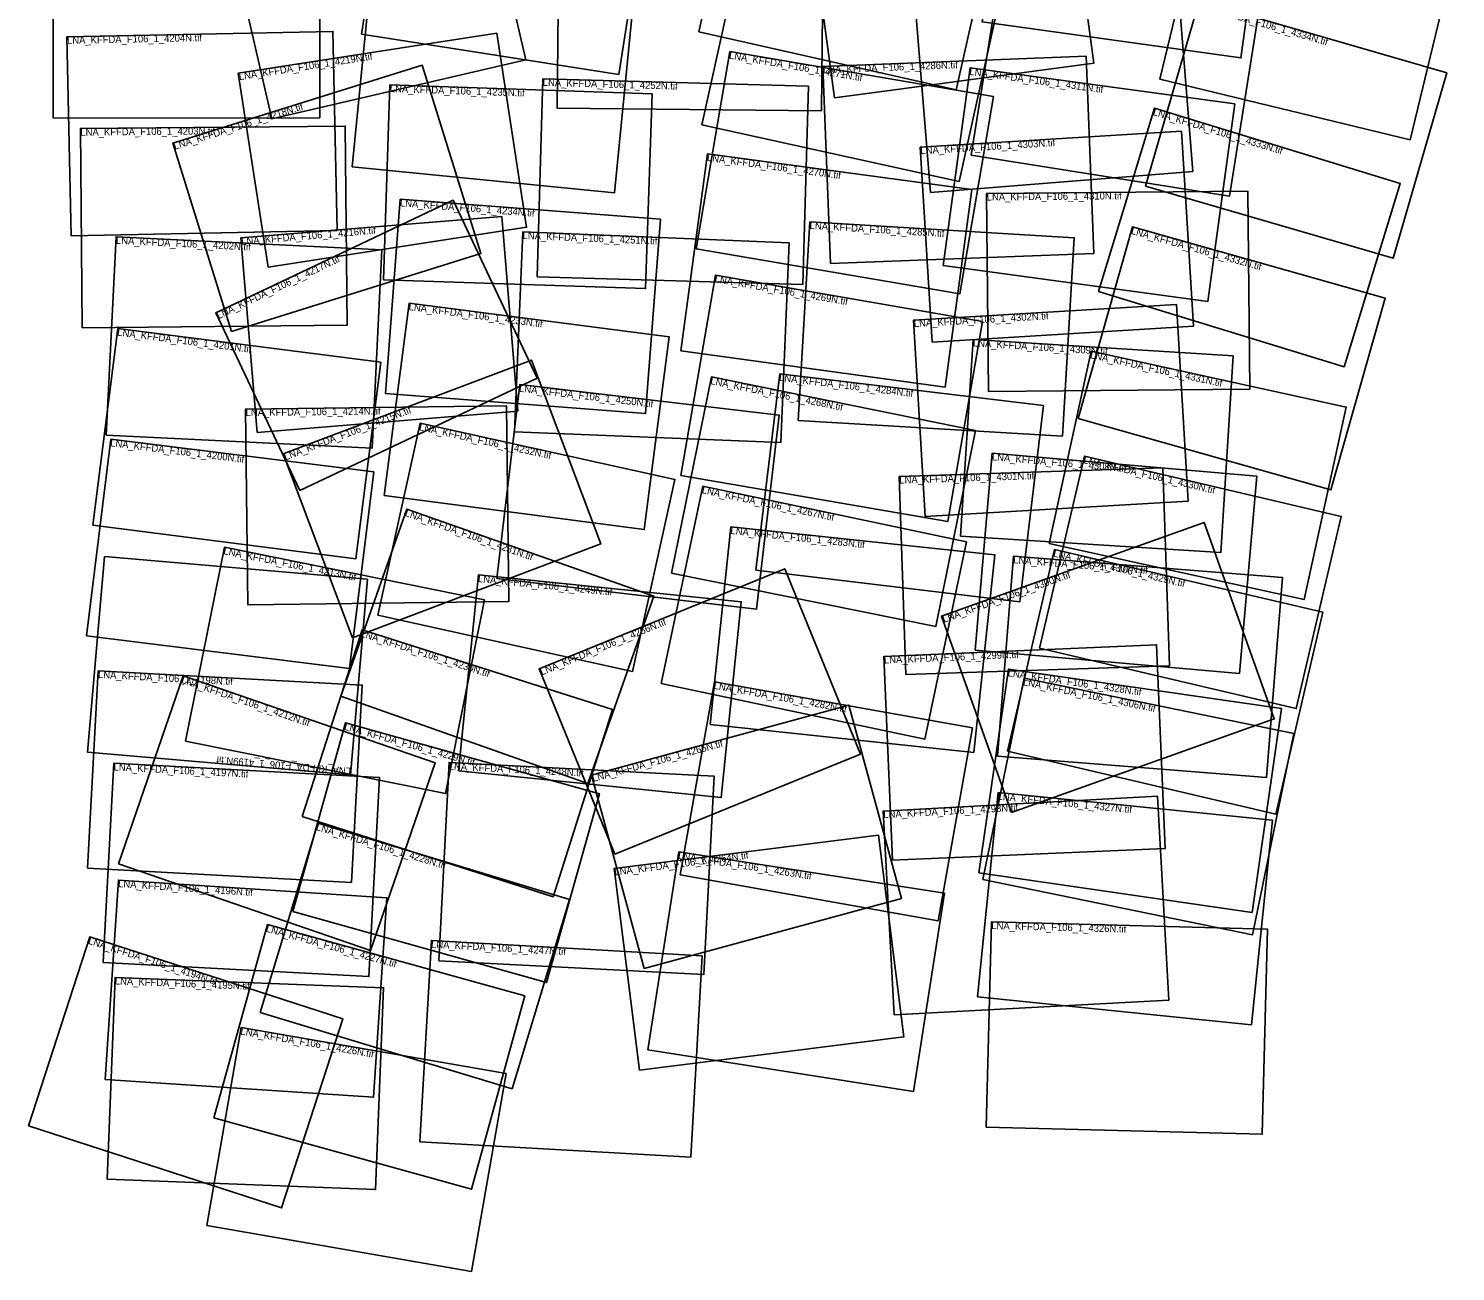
# Model space of a CAD drawing. Extents: x 465654 to 476595, y 259747 to 277820.
# Drawn here: x 465951 to 476053, y 259747 to 268546 of the extents above; entities that cross this region are included whole.
import ezdxf

# ---------------------------------------------------------------- set-up
doc = ezdxf.new("R2010")
doc.units = 0
doc.layers.add('Default', color=7, linetype='Continuous')

msp = doc.modelspace()

# ---------------------------------------------------------------- linework, layer by layer
at = {"layer": 'Default'}
for points in [[(472702, 268593), (472894, 269968), (474726, 269712), (474534, 268338)], [(468309, 268505), (468521, 269865), (470343, 269580), (470130, 268220)], [(470696, 268522), (471002, 269885), (472825, 269475), (472519, 268112)], [(467674, 267906), (467363, 269247), (469159, 269664), (469471, 268323)], [(471656, 268055), (471474, 269418), (473309, 269663), (473492, 268300)], [(473960, 268187), (474282, 269515), (476053, 269086), (475732, 267758)], [(469693, 267981), (469707, 269379), (471579, 269360), (471564, 267962)], [(466124, 267912), (466123, 269328), (468012, 269329), (468013, 267914)], [(470717, 267865), (471021, 269242), (472844, 268840), (472540, 267463)], [(468241, 267566), (468378, 268955), (470237, 268772), (470100, 267383)], [(472624, 267648), (472843, 269030), (474672, 268741), (474454, 267359)], [(472336, 267385), (472224, 268777), (474082, 268926), (474193, 267534)], [(473859, 267429), (474239, 268739), (475992, 268231), (475612, 266920)], [(466252, 267078), (466223, 268487), (468106, 268525), (468135, 267116)], [(467648, 266857), (467436, 268230), (469266, 268512), (469477, 267139)], [(470678, 266987), (470916, 268382), (472783, 268064), (472545, 266668)], [(471628, 266882), (471574, 268278), (473438, 268350), (473492, 266954)], [(467388, 266402), (466972, 267735), (468738, 268286), (469154, 266953)], [(472426, 266868), (472617, 268267), (474491, 268012), (474300, 266613)], [(468464, 266766), (468509, 268146), (470366, 268084), (470320, 266705)], [(469553, 266787), (469593, 268190), (471472, 268137), (471433, 266734)], [(473525, 266684), (473922, 267982), (475663, 267448), (475266, 266151)], [(466331, 266428), (466318, 267837), (468193, 267855), (468207, 266446)], [(472349, 266325), (472264, 267705), (474114, 267818), (474198, 266438)], [(470569, 266263), (470759, 267659), (472630, 267405), (472440, 266008)], [(467872, 265275), (467276, 266533), (468957, 267330), (469553, 266071)], [(468477, 265962), (468583, 267337), (470426, 267195), (470320, 265820)], [(472747, 265976), (472734, 267378), (474584, 267394), (474597, 265992)], [(467569, 265685), (467455, 267064), (469301, 267216), (469415, 265838)], [(471399, 265772), (471483, 267177), (473355, 267065), (473271, 265660)], [(473383, 265784), (473767, 267141), (475556, 266636), (475172, 265279)], [(466501, 265668), (466571, 267072), (468453, 266978), (468383, 265574)], [(469391, 265691), (469450, 267106), (471335, 267028), (471276, 265614)], [(470569, 265382), (470814, 266799), (472704, 266471), (472459, 265055)], [(468469, 265239), (468646, 266602), (470487, 266363), (470310, 264999)], [(472298, 265091), (472217, 266482), (474079, 266591), (474160, 265200)], [(466405, 265030), (466584, 266421), (468445, 266183), (468267, 264791)], [(472550, 264953), (472639, 266345), (474480, 266228), (474392, 264836)], [(473176, 264899), (473475, 266261), (475280, 265866), (474982, 264503)], [(468244, 264233), (467753, 265535), (469511, 266199), (470003, 264897)], [(469267, 264652), (469428, 266025), (471266, 265809), (471105, 264436)], [(470504, 264691), (470785, 266079), (472655, 265700), (472375, 264313)], [(471101, 264712), (471269, 266101), (473136, 265876), (472968, 264487)], [(467504, 264466), (467488, 265852), (469334, 265875), (469351, 264489)], [(468424, 264393), (468724, 265752), (470527, 265354), (470227, 263995)], [(466361, 264246), (466533, 265638), (468396, 265407), (468223, 264015)], [(472652, 264144), (472774, 265540), (474646, 265376), (474524, 263980)], [(473109, 264159), (473428, 265519), (475245, 265092), (474926, 263732)], [(472162, 263973), (472115, 265374), (473982, 265435), (474028, 264035)], [(470430, 263909), (470725, 265306), (472591, 264912), (472296, 263515)], [(468162, 263819), (468629, 265144), (470378, 264527), (469911, 263202)], [(470776, 263619), (470924, 265018), (472791, 264820), (472643, 263421)], [(472911, 262995), (472415, 264386), (474275, 265049), (474771, 263658)], [(468350, 264647), (468230, 263262), (466369, 263423), (466489, 264808)], [(467061, 263501), (467338, 264874), (469179, 264502), (468903, 263130)], [(472812, 263395), (472925, 264811), (474828, 264660), (474715, 263244)], [(472881, 263430), (473215, 264857), (475115, 264413), (474782, 262985)], [(470102, 262700), (469566, 264013), (471305, 264721), (471840, 263408)], [(468995, 263291), (469136, 264678), (470997, 264488), (470855, 263102)], [(467889, 262967), (468312, 264290), (470086, 263724), (469664, 262400)], [(472068, 262659), (472006, 264100), (473937, 264183), (473998, 262741)], [(466369, 262602), (466444, 263999), (468314, 263898), (468238, 262501)], [(472679, 262569), (472888, 264011), (474822, 263731), (474614, 262289)], [(466587, 262632), (467045, 263963), (468830, 263348), (468372, 262018)], [(470564, 262554), (470808, 263921), (472633, 263596), (472390, 262229)], [(472707, 262522), (472999, 263947), (474909, 263556), (474617, 262131)], [(470309, 261891), (469936, 263260), (471758, 263756), (472131, 262387)], [(467821, 262295), (468195, 263631), (469993, 263129), (469619, 261792)], [(466479, 261935), (466554, 263344), (468436, 263243), (468361, 261834)], [(468856, 261946), (468928, 263350), (470805, 263254), (470733, 261850)], [(472079, 261563), (472001, 263006), (473945, 263111), (474023, 261667)], [(472669, 261690), (472815, 263137), (474757, 262941), (474610, 261494)], [(467591, 261581), (467998, 262921), (469780, 262380), (469374, 261040)], [(470276, 261173), (470096, 262600), (471968, 262836), (472148, 261409)], [(470336, 261316), (470555, 262718), (472436, 262424), (472217, 261022)], [(466494, 261105), (466587, 262518), (468487, 262393), (468394, 260980)], [(467263, 260834), (467642, 262202), (469464, 261697), (469086, 260329)], [(472731, 260769), (472768, 262221), (474723, 262170), (474685, 260718)], [(465951, 260777), (466384, 262116), (468175, 261536), (467741, 260197)], [(468722, 260664), (468803, 262090), (470720, 261981), (470639, 260555)], [(466507, 260400), (466563, 261829), (468464, 261755), (468408, 260326)], [(467214, 260073), (467457, 261474), (469332, 261148), (469088, 259747)]]:
    msp.add_lwpolyline(points, close=True, dxfattribs=at)

# ---------------------------------------------------------------- texts
for s, rotation, p in [('LNA_KFFDA_F106_1_4334N.tif', 343.82, (474225, 268691)), ('LNA_KFFDA_F106_1_4204N.tif', 1.1562, (466224, 268437)), ('LNA_KFFDA_F106_1_4219N.tif', 8.7683, (467444, 268180)), ('LNA_KFFDA_F106_1_4271N.tif', 350.3281, (470908, 268333)), ('LNA_KFFDA_F106_1_4286N.tif', 2.2107, (471576, 268228)), ('LNA_KFFDA_F106_1_4311N.tif', 352.2581, (472610, 268218)), ('LNA_KFFDA_F106_1_4235N.tif', 358.1043, (468508, 268096)), ('LNA_KFFDA_F106_1_4252N.tif', 358.3913, (469591, 268140)), ('LNA_KFFDA_F106_1_4218N.tif', 17.3202, (466987, 267688)), ('LNA_KFFDA_F106_1_4333N.tif', 342.9637, (473908, 267934)), ('LNA_KFFDA_F106_1_4203N.tif', 0.5594, (466318, 267787)), ('LNA_KFFDA_F106_1_4303N.tif', 3.5117, (472267, 267655)), ('LNA_KFFDA_F106_1_4270N.tif', 352.2613, (470752, 267609)), ('LNA_KFFDA_F106_1_4234N.tif', 355.5999, (468579, 267287)), ('LNA_KFFDA_F106_1_4310N.tif', 0.5118, (472735, 267328)), ('LNA_KFFDA_F106_1_4216N.tif', 4.7282, (467459, 267014)), ('LNA_KFFDA_F106_1_4285N.tif', 356.584, (471480, 267127)), ('LNA_KFFDA_F106_1_4332N.tif', 344.2366, (473753, 267093)), ('LNA_KFFDA_F106_1_4202N.tif', 357.1488, (466569, 267022)), ('LNA_KFFDA_F106_1_4251N.tif', 357.6442, (469448, 267056)), ('LNA_KFFDA_F106_1_4217N.tif', 25.357, (467297, 266488)), ('LNA_KFFDA_F106_1_4269N.tif', 350.1674, (470806, 266750)), ('LNA_KFFDA_F106_1_4233N.tif', 352.5953, (468640, 266553)), ('LNA_KFFDA_F106_1_4302N.tif', 3.3263, (472220, 266432)), ('LNA_KFFDA_F106_1_4201N.tif', 352.7057, (466577, 266372)), ('LNA_KFFDA_F106_1_4309N.tif', 356.3467, (472636, 266296)), ('LNA_KFFDA_F106_1_4331N.tif', 347.6358, (473464, 266213)), ('LNA_KFFDA_F106_1_4250N.tif', 353.2959, (469422, 265975)), ('LNA_KFFDA_F106_1_4268N.tif', 348.5616, (470775, 266029)), ('LNA_KFFDA_F106_1_4284N.tif', 353.1215, (471263, 266052)), ('LNA_KFFDA_F106_1_4214N.tif', 0.694, (467488, 265802)), ('LNA_KFFDA_F106_1_4215N.tif', 20.6821, (467771, 265488)), ('LNA_KFFDA_F106_1_4232N.tif', 347.5533, (468713, 265703)), ('LNA_KFFDA_F106_1_4200N.tif', 352.9367, (466527, 265589)), ('LNA_KFFDA_F106_1_4308N.tif', 355.001, (472770, 265490)), ('LNA_KFFDA_F106_1_4330N.tif', 346.789, (473416, 265470)), ('LNA_KFFDA_F106_1_4301N.tif', 1.8885, (472117, 265324)), ('LNA_KFFDA_F106_1_4267N.tif', 348.0683, (470715, 265257)), ('LNA_KFFDA_F106_1_4231N.tif', 340.5829, (468612, 265097)), ('LNA_KFFDA_F106_1_4283N.tif', 353.9623, (470919, 264968)), ('LNA_KFFDA_F106_1_4213N.tif', 348.6061, (467328, 264825)), ('LNA_KFFDA_F106_1_4307N.tif', 355.4609, (472921, 264761)), ('LNA_KFFDA_F106_1_4329N.tif', 346.8369, (473203, 264808)), ('LNA_KFFDA_F106_1_4300N.tif', 19.6287, (472432, 264339)), ('LNA_KFFDA_F106_1_4249N.tif', 354.178, (469131, 264628)), ('LNA_KFFDA_F106_1_4230N.tif', 342.2988, (468297, 264243)), ('LNA_KFFDA_F106_1_4266N.tif', 22.1801, (469585, 263966)), ('LNA_KFFDA_F106_1_4299N.tif', 2.4441, (472008, 264050)), ('LNA_KFFDA_F106_1_4198N.tif', 356.9001, (466442, 263949)), ('LNA_KFFDA_F106_1_4328N.tif', 351.7754, (472881, 263961)), ('LNA_KFFDA_F106_1_4212N.tif', 341.0162, (467029, 263915)), ('LNA_KFFDA_F106_1_4282N.tif', 349.9042, (470799, 263872)), ('LNA_KFFDA_F106_1_4306N.tif', 348.4273, (472989, 263898)), ('LNA_KFFDA_F106_1_4229N.tif', 344.3788, (468182, 263583)), ('LNA_KFFDA_F106_1_4265N.tif', 15.2422, (469949, 263212)), ('LNA_KFFDA_F106_1_4199N.tif', 175.0664, (468235, 263312)), ('LNA_KFFDA_F106_1_4197N.tif', 356.9277, (466552, 263294)), ('LNA_KFFDA_F106_1_4248N.tif', 357.0648, (468925, 263300)), ('LNA_KFFDA_F106_1_4327N.tif', 354.2309, (472810, 263087)), ('LNA_KFFDA_F106_1_4298N.tif', 3.0752, (472004, 262956)), ('LNA_KFFDA_F106_1_4228N.tif', 343.1246, (467983, 262873)), ('LNA_KFFDA_F106_1_4264N.tif', 7.1924, (470102, 262550)), ('LNA_KFFDA_F106_1_4263N.tif', 351.1224, (470547, 262668)), ('LNA_KFFDA_F106_1_4196N.tif', 356.2459, (466584, 262468)), ('LNA_KFFDA_F106_1_4227N.tif', 344.5184, (467628, 262153)), ('LNA_KFFDA_F106_1_4326N.tif', 358.5085, (472767, 262171)), ('LNA_KFFDA_F106_1_4194N.tif', 342.0533, (466369, 262068)), ('LNA_KFFDA_F106_1_4247N.tif', 356.7525, (468800, 262040)), ('LNA_KFFDA_F106_1_4195N.tif', 357.7565, (466561, 261779)), ('LNA_KFFDA_F106_1_4226N.tif', 350.1395, (467449, 261425))]:
    msp.add_text(s, height=50, rotation=rotation, dxfattribs=at).set_placement(p)

doc.saveas('drawing.dxf')
